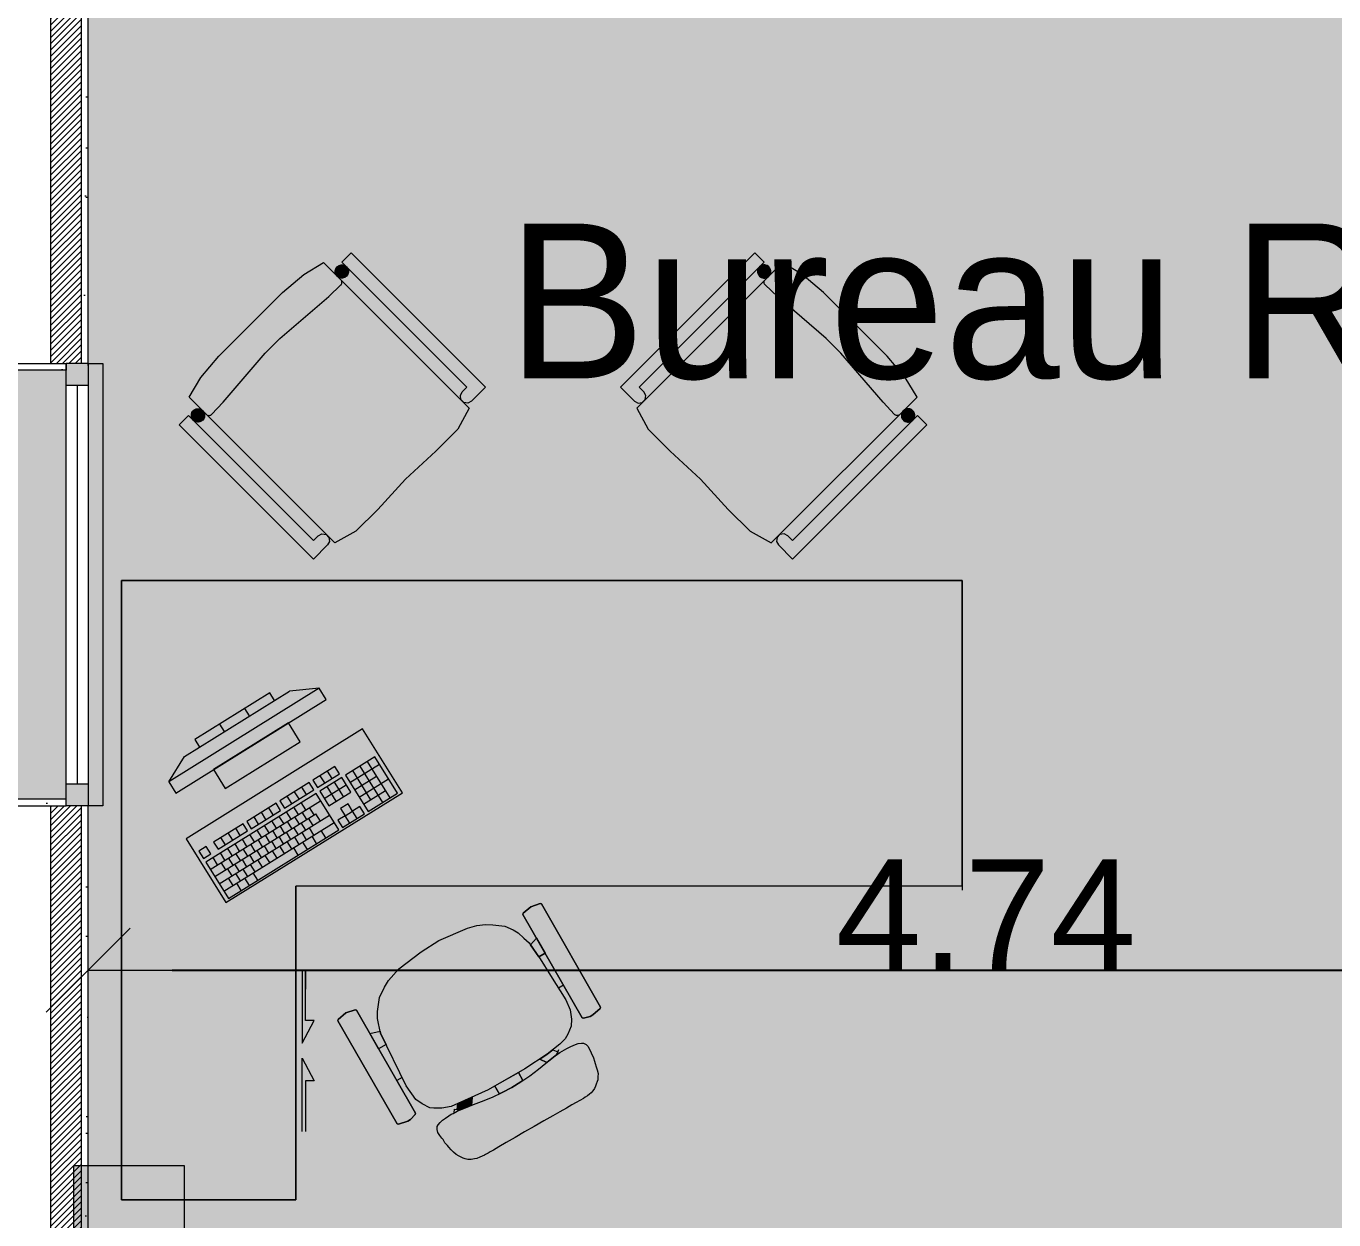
# Model space of a CAD drawing. Header units: millimetres. Extents: x -284281 to 1648660, y -821378 to -151356.
# Drawn here: x -206764 to -203807, y -260774 to -258075 of the extents above; entities that cross this region are included whole.
import ezdxf

# ---------------------------------------------------------------- set-up
doc = ezdxf.new("R2010")
doc.units = ezdxf.units.MM
doc.header["$MEASUREMENT"] = 0
doc.set_wipeout_variables(frame=1)
for name, pattern in [('Tirets', [229.305464, 141.111124, -88.19434]), ('Traits', [282.222223, 141.111112, -141.111112]), ('Wipeout_Contour', [1000, 0, -1000])]:
    doc.linetypes.add(name, pattern=pattern)
doc.layers.get('Defpoints').update_dxf_attribs({"color": 250})
for name, color, linetype in [('Cotations - 1_100', 7, 'Continuous'), ('Fenêtres ARCHICAD', 7, 'Continuous'), ('Hachure', 7, 'Continuous'), ('Intérieur - Mobilier', 7, 'Continuous'), ('Nouveau_Co-Structure', 7, 'Continuous'), ('Sols_ Dalles', 7, 'Continuous')]:
    doc.layers.add(name, color=color, linetype=linetype)
doc.styles.add('STYLE_GENERE_1', font='AGENCYR.TTF')
doc.styles.add('STYLE_GENERE_2', font='arial.ttf')
doc.dimstyles.new('STYLE_GENERE__1', dxfattribs={"dimtxt": 250, "dimasz": 190, "dimexe": 0.18, "dimexo": 0.0625, "dimgap": 0, "dimtad": 1, "dimtih": 1, "dimtoh": 1, "dimlfac": 0.001, "dimzin": 0, "dimdsep": 46, "dimtxsty": 'STYLE_GENERE_2', "dimblk": 'ARROWHEAD_6', "dimblk1": 'ARROWHEAD_6', "dimblk2": 'ARROWHEAD_6', "dimcen": 0.09, "dimse1": 1, "dimse2": 1, "dimclrd": 7, "dimclre": 7, "dimclrt": 7, "dimazin": 0, "dimtfac": 1, "dimtdec": 4, "dimtmove": 0, "dimatfit": 3, "dimfxl": 1, "dimtolj": 1, "dimtzin": 0, "dimarcsym": 0})
pattern_1 = [(45, (0, 175), (-55.684659, 55.684659), [0, -52.5, 0, -78.75]), (110, (175, 175), (74.000794, 26.934086), [0, -38.5, 0, -66.5])]
pattern_2 = [(45, (0, 0), (-7.0710678, 7.0710678), [])]

# ---------------------------------------------------------------- blocks, each defined once
blk = doc.blocks.new('Dalle_17_1', base_point=(219225.5, -253415.6))
at = {"layer": 'Sols_ Dalles', "linetype": 'Continuous', "lineweight": 0, "true_color": 0x393736}
blk.add_hatch(color=250, dxfattribs=at).paths.add_polyline_path([(219225.5, -253415.6), (219225.5, -256655.6), (221305.5, -256655.6), (221305.5, -257683.7), (219225.5, -257683.7), (219225.5, -261165.6), (230511, -261165.6), (230511, -259085.6), (232166, -259085.6), (232166, -261165.6), (244226, -261165.6), (244226, -253415.6)])
blk = doc.blocks.new('Fenêtre 25_5')
at = {"layer": 'Fenêtres ARCHICAD', "color": 7, "linetype": 'Continuous', "lineweight": 5}
for p, q in [((-500, 0), (-500, 33.3)), ((-500, 33.3), (500, 33.3)), ((500, 33.3), (500, 0)), ((-500, 0), (-500, -15)), ((-500, 0), (-500, -15)), ((500, 0), (500, -15)), ((500, 0), (500, -15)), ((-500, -15), (-500, -50)), ((-500, -15), (-500, -50)), ((500, -15), (500, -50)), ((500, -15), (500, -50)), ((-485, -50), (-485, -280)), ((485, -50), (485, -280)), ((-500, -280), (-485, -280)), ((-485, -280), (485, -280)), ((500, -280), (485, -280))]:
    blk.add_line(p, q, dxfattribs=at)
at = {"layer": 'Fenêtres ARCHICAD', "color": 7, "linetype": 'Traits', "lineweight": 5}
blk.add_line((-500, 0), (500, 0), dxfattribs=at)
at = {"color": 254, "linetype": 'Wipeout_Contour', "lineweight": 0, "ltscale": 1805.5395}
blk.add_wipeout([(-450, 0), (-450, -50), (450, -50), (450, 0)], dxfattribs=at).dxf.layer = 'Fenêtres ARCHICAD'
at = {"layer": 'Fenêtres ARCHICAD', "color": 7, "linetype": 'Continuous', "lineweight": 5}
for p, q in [((-500, 0), (-450, 0)), ((-450, 0), (-450, -50)), ((-450, 0), (450, 0)), ((450, -50), (450, 0)), ((450, 0), (500, 0)), ((-450, -25), (450, -25)), ((-450, -50), (-500, -50)), ((450, -50), (-450, -50)), ((500, -50), (450, -50))]:
    blk.add_line(p, q, dxfattribs=at)
blk = doc.blocks.new('Mur_89_1', base_point=(219225.5, -261165.6))
at = {"color": 254, "linetype": 'Wipeout_Contour', "lineweight": 0, "ltscale": 1355700.951878183}
blk.add_wipeout([(219310.5, -257878.7), (219310.5, -258837.8), (219420.5, -258837.8), (219420.5, -257878.7)], dxfattribs=at)
at = {"color": 254, "linetype": 'Wipeout_Contour', "lineweight": 0, "ltscale": 1356173.502563564}
blk.add_wipeout([(219490.5, -257963.7), (219490.5, -258837.8), (219505.5, -258837.8), (219505.5, -257963.7)], dxfattribs=at)
at = {"color": 254, "linetype": 'Wipeout_Contour', "lineweight": 0, "ltscale": 1361949.88903399}
blk.add_wipeout([(219310.5, -260970.6), (219420.5, -260970.6), (219420.5, -259837.8), (219310.5, -259837.8)], dxfattribs=at)
at = {"color": 254, "linetype": 'Wipeout_Contour', "lineweight": 0, "ltscale": 1362161.310483639}
blk.add_wipeout([(219490.5, -259837.8), (219490.5, -260885.6), (219505.5, -260885.6), (219505.5, -259837.8)], dxfattribs=at)
at = {"linetype": 'Continuous', "lineweight": 5, "true_color": 0x5f5f5f}
h = blk.add_hatch(dxfattribs=at)
h.set_pattern_fill('ENDUIT_0001', color=251, style=0, pattern_type=2)
h.set_pattern_definition(pattern_1)
h.paths.add_polyline_path([(219490.5, -257963.7), (219490.5, -258837.8), (219505.5, -258837.8), (219505.5, -257963.7)])
h = blk.add_hatch(dxfattribs=at)
h.set_pattern_fill('ENDUIT_0001', color=251, style=0, pattern_type=2)
h.set_pattern_definition(pattern_1)
h.paths.add_polyline_path([(219490.5, -259837.8), (219490.5, -260885.6), (219505.5, -260885.6), (219505.5, -259837.8)])
at = {"color": 7, "linetype": 'Continuous', "lineweight": 5, "flags": 128}
for points in [[(219505.5, -258837.8), (219505.5, -257963.7)], [(219505.5, -260885.6), (219505.5, -259837.8)]]:
    blk.add_lwpolyline(points, dxfattribs=at)
at = {"color": 254, "linetype": 'Wipeout_Contour', "lineweight": 0, "ltscale": 1695389.990149838}
blk.add_wipeout([(219420.5, -257948.7), (219420.5, -258837.8), (219455.5, -258837.8), (219490.5, -258837.8), (219490.5, -257948.7)], dxfattribs=at)
at = {"color": 254, "linetype": 'Wipeout_Contour', "lineweight": 0, "ltscale": 1702186.689001393}
blk.add_wipeout([(219420.5, -260900.6), (219490.5, -260900.6), (219490.5, -259837.8), (219455.5, -259837.8), (219420.5, -259837.8)], dxfattribs=at)
at = {"linetype": 'Continuous', "lineweight": 5, "true_color": 0x5f5f5f}
h = blk.add_hatch(dxfattribs=at)
h.set_pattern_fill('BRIQUES_TERRE_CUITE__INT_97', color=251, style=0, pattern_type=2)
h.set_pattern_definition(pattern_2)
h.paths.add_polyline_path([(219420.5, -257948.7), (219420.5, -258837.8), (219455.5, -258837.8), (219490.5, -258837.8), (219490.5, -257948.7)])
h = blk.add_hatch(dxfattribs=at)
h.set_pattern_fill('BRIQUES_TERRE_CUITE__INT_97', color=251, style=0, pattern_type=2)
h.set_pattern_definition(pattern_2)
h.paths.add_polyline_path([(219420.5, -260900.6), (219490.5, -260900.6), (219490.5, -259837.8), (219455.5, -259837.8), (219420.5, -259837.8)])
at = {"color": 7, "linetype": 'Continuous', "lineweight": 5}
for p, q in [((219490.5, -258837.8), (219490.5, -257963.7)), ((219505.5, -258837.8), (219490.5, -258837.8)), ((219490.5, -260885.6), (219490.5, -259837.8)), ((219505.5, -259837.8), (219490.5, -259837.8))]:
    blk.add_line(p, q, dxfattribs=at)
at = {"color": 254, "linetype": 'Wipeout_Contour', "lineweight": 0, "ltscale": 1696331.420691693}
blk.add_wipeout([(219225.5, -258837.8), (219225.5, -258852.8), (219455.5, -258852.8), (219455.5, -258837.8), (219240.5, -258837.8)], dxfattribs=at)
at = {"color": 254, "linetype": 'Wipeout_Contour', "lineweight": 0, "ltscale": 1700104.166475109}
blk.add_wipeout([(219225.5, -259822.8), (219225.5, -259837.8), (219240.5, -259837.8), (219455.5, -259837.8), (219455.5, -259822.8)], dxfattribs=at)
at = {"linetype": 'Continuous', "lineweight": 5, "true_color": 0x5f5f5f}
h = blk.add_hatch(dxfattribs=at)
h.set_pattern_fill('ENDUIT_0001', color=251, style=0, pattern_type=2)
h.set_pattern_definition(pattern_1)
h.paths.add_polyline_path([(219225.5, -258837.8), (219225.5, -258852.8), (219455.5, -258852.8), (219455.5, -258837.8), (219240.5, -258837.8)])
h = blk.add_hatch(dxfattribs=at)
h.set_pattern_fill('ENDUIT_0001', color=251, style=0, pattern_type=2)
h.set_pattern_definition(pattern_1)
h.paths.add_polyline_path([(219225.5, -259822.8), (219225.5, -259837.8), (219240.5, -259837.8), (219455.5, -259837.8), (219455.5, -259822.8)])
at = {"color": 7, "linetype": 'Continuous', "lineweight": 5}
for p, q in [((219420.5, -257948.7), (219420.5, -258837.8)), ((219240.5, -258837.8), (219455.5, -258837.8)), ((219455.5, -258837.8), (219455.5, -258852.8)), ((219490.5, -258837.8), (219455.5, -258837.8)), ((219455.5, -258852.8), (219225.5, -258852.8)), ((219455.5, -259822.8), (219225.5, -259822.8)), ((219240.5, -259837.8), (219455.5, -259837.8)), ((219420.5, -259837.8), (219420.5, -260900.6)), ((219455.5, -259837.8), (219455.5, -259822.8)), ((219490.5, -259837.8), (219455.5, -259837.8))]:
    blk.add_line(p, q, dxfattribs=at)
at = {"layer": 'Fenêtres ARCHICAD', "color": 7, "linetype": 'Continuous', "lineweight": 5, "zscale": 1000, "rotation": 269.999999999998}
blk.add_blockref('Fenêtre 25_5', (219505.5, -259337.8), dxfattribs=at)
blk = doc.blocks.new('Chaise 4 25')
at = {"linetype": 'Continuous', "lineweight": 0, "true_color": 0xffffff}
for points in [[(60, 16.5), (111.9, 1.2), (182, 0.9), (275, 5.1), (368, 0.9), (438.1, 1.2), (490, 16.5), (490, 482.3), (439.7, 494.9), (377, 500), (275, 500), (173, 500), (110.3, 494.9), (60, 482.3)], [(0, 24.4), (45, 24.4), (53.8, 26.8), (59.3, 34.3), (59.3, 43.5), (53.8, 51), (45, 53.9), (30, 53.9), (30, 453.7), (0, 453.7)], [(45, 453.7), (42.4, 453.5), (39.9, 452.8), (37.5, 451.7), (35.4, 450.2), (33.5, 448.4), (32, 446.2), (30.9, 443.9), (30.2, 441.3), (30, 438.7), (30.2, 436.1), (30.9, 433.6), (32, 431.2), (33.5, 429.1), (35.4, 427.2), (37.5, 425.7), (39.9, 424.6), (42.4, 424), (45, 423.7), (47.6, 424), (50.1, 424.6), (52.5, 425.7), (54.6, 427.2), (56.5, 429.1), (58, 431.2), (59.1, 433.6), (59.8, 436.1), (60, 438.7), (59.8, 441.3), (59.1, 443.9), (58, 446.2), (56.5, 448.4), (54.6, 450.2), (52.5, 451.7), (50.1, 452.8), (47.6, 453.5)], [(505, 453.7), (502.4, 453.5), (499.9, 452.8), (497.5, 451.7), (495.4, 450.2), (493.5, 448.4), (492, 446.2), (490.9, 443.9), (490.2, 441.3), (490, 438.7), (490.2, 436.1), (490.9, 433.6), (492, 431.2), (493.5, 429.1), (495.4, 427.2), (497.5, 425.7), (499.9, 424.6), (502.4, 424), (505, 423.7), (507.6, 424), (510.1, 424.6), (512.5, 425.7), (514.6, 427.2), (516.5, 429.1), (518, 431.2), (519.1, 433.6), (519.8, 436.1), (520, 438.7), (519.8, 441.3), (519.1, 443.9), (518, 446.2), (516.5, 448.4), (514.6, 450.2), (512.5, 451.7), (510.1, 452.8), (507.6, 453.5)], [(520, 53.9), (505, 53.9), (496.2, 51), (490.7, 43.5), (490.7, 34.3), (496.2, 26.8), (505, 24.4), (550, 24.4), (550, 453.7), (520, 453.7)]]:
    blk.add_hatch(color=7, dxfattribs=at).paths.add_polyline_path(points)
at = {"color": 253, "linetype": 'Continuous', "lineweight": 5, "true_color": 0x9f9f9f}
for p, q in [((110.3, 494.9), (60, 482.3)), ((60, 482.3), (60, 16.5)), ((173, 500), (110.3, 494.9)), ((275, 500), (173, 500)), ((377, 500), (275, 500)), ((439.7, 494.9), (377, 500)), ((490, 482.3), (439.7, 494.9)), ((490, 16.5), (490, 482.3)), ((30, 453.7), (0, 453.7)), ((0, 453.7), (0, 24.4)), ((30, 53.9), (30, 453.7)), ((550, 453.7), (520, 453.7)), ((520, 453.7), (520, 53.9)), ((550, 24.4), (550, 453.7)), ((60.2, 424.7), (60, 426)), ((60.7, 423.3), (60.2, 424.7)), ((61.4, 422.1), (60.7, 423.3)), ((62.3, 421.1), (61.4, 422.1)), ((63.4, 420.2), (62.3, 421.1)), ((64.6, 419.5), (63.4, 420.2)), ((65.9, 419), (64.6, 419.5)), ((67.3, 418.7), (65.9, 419)), ((68, 418.7), (67.3, 418.7)), ((106, 419.7), (68, 418.7)), ((251.5, 430.7), (106, 419.7)), ((298.5, 430.7), (251.5, 430.7)), ((444, 419.7), (298.5, 430.7)), ((482, 418.7), (444, 419.7)), ((482.7, 418.7), (482, 418.7)), ((484.1, 419), (482.7, 418.7)), ((485.4, 419.5), (484.1, 419)), ((486.6, 420.2), (485.4, 419.5)), ((487.7, 421.1), (486.6, 420.2)), ((488.6, 422.1), (487.7, 421.1)), ((489.3, 423.3), (488.6, 422.1)), ((45, 53.9), (30, 53.9)), ((53.8, 51), (45, 53.9)), ((59.3, 43.5), (53.8, 51)), ((53.8, 26.8), (59.3, 34.3)), ((59.3, 34.3), (59.3, 43.5)), ((496.2, 51), (490.7, 43.5)), ((490.7, 43.5), (490.7, 34.3)), ((490.7, 34.3), (496.2, 26.8)), ((505, 53.9), (496.2, 51)), ((520, 53.9), (505, 53.9)), ((0, 24.4), (45, 24.4)), ((45, 24.4), (53.8, 26.8)), ((60, 16.5), (111.9, 1.2)), ((111.9, 1.2), (182, 0.9)), ((182, 0.9), (275, 5.1)), ((275, 5.1), (368, 0.9)), ((368, 0.9), (438.1, 1.2)), ((438.1, 1.2), (490, 16.5)), ((496.2, 26.8), (505, 24.4)), ((505, 24.4), (550, 24.4))]:
    blk.add_line(p, q, dxfattribs=at)
at = {"color": 253, "linetype": 'Continuous', "lineweight": 5, "true_color": 0x9f9f9f, "flags": 128}
for points in [[(60, 16.5), (111.9, 1.2), (182, 0.9), (275, 5.1), (368, 0.9), (438.1, 1.2), (490, 16.5), (490, 482.3), (439.7, 494.9), (377, 500), (275, 500), (173, 500), (110.3, 494.9), (60, 482.3)], [(0, 24.4), (45, 24.4), (53.8, 26.8), (59.3, 34.3), (59.3, 43.5), (53.8, 51), (45, 53.9), (30, 53.9), (30, 453.7), (0, 453.7)], [(45, 453.7), (42.4, 453.5), (39.9, 452.8), (37.5, 451.7), (35.4, 450.2), (33.5, 448.4), (32, 446.2), (30.9, 443.9), (30.2, 441.3), (30, 438.7), (30.2, 436.1), (30.9, 433.6), (32, 431.2), (33.5, 429.1), (35.4, 427.2), (37.5, 425.7), (39.9, 424.6), (42.4, 424), (45, 423.7), (47.6, 424), (50.1, 424.6), (52.5, 425.7), (54.6, 427.2), (56.5, 429.1), (58, 431.2), (59.1, 433.6), (59.8, 436.1), (60, 438.7), (59.8, 441.3), (59.1, 443.9), (58, 446.2), (56.5, 448.4), (54.6, 450.2), (52.5, 451.7), (50.1, 452.8), (47.6, 453.5)], [(505, 453.7), (502.4, 453.5), (499.9, 452.8), (497.5, 451.7), (495.4, 450.2), (493.5, 448.4), (492, 446.2), (490.9, 443.9), (490.2, 441.3), (490, 438.7), (490.2, 436.1), (490.9, 433.6), (492, 431.2), (493.5, 429.1), (495.4, 427.2), (497.5, 425.7), (499.9, 424.6), (502.4, 424), (505, 423.7), (507.6, 424), (510.1, 424.6), (512.5, 425.7), (514.6, 427.2), (516.5, 429.1), (518, 431.2), (519.1, 433.6), (519.8, 436.1), (520, 438.7), (519.8, 441.3), (519.1, 443.9), (518, 446.2), (516.5, 448.4), (514.6, 450.2), (512.5, 451.7), (510.1, 452.8), (507.6, 453.5)], [(520, 53.9), (505, 53.9), (496.2, 51), (490.7, 43.5), (490.7, 34.3), (496.2, 26.8), (505, 24.4), (550, 24.4), (550, 453.7), (520, 453.7)]]:
    blk.add_lwpolyline(points, close=True, dxfattribs=at)
at = {"color": 253, "linetype": 'Continuous', "lineweight": 5, "true_color": 0x9f9f9f}
for centre, start_param, end_param in [((45, 438.7), 4.712389, 7.853982), ((45, 438.7), 1.570796, 4.712389), ((505, 438.7), 4.712389, 7.853982), ((505, 438.7), 1.570796, 4.712389)]:
    blk.add_ellipse(centre, major_axis=(-15, 0), ratio=0.9996, start_param=start_param, end_param=end_param, dxfattribs=at)
blk = doc.blocks.new('ARROWHEAD_6')
at = {"color": 0, "linetype": 'Continuous', "lineweight": 0}
for p, q in [((-0.5, -0.5), (0.5, 0.5)), ((0, 0), (-1, 0))]:
    blk.add_line(p, q, dxfattribs=at)
blk = doc.blocks.new('*D1187')
at = {"layer": 'Cotations - 1_100', "color": 7, "linetype": 'Continuous', "lineweight": -2, "transparency": 16777216}
blk.add_line((-206433.8, -260209), (-202073.3, -260209), dxfattribs=at)
at = {"layer": 'Defpoints', "color": 0, "linetype": 'Continuous', "transparency": 16777216}
for p in [(-201883.3, -259424.6), (-201883.3, -260209), (-206623.8, -260885.6)]:
    blk.add_point(p, dxfattribs=at)
at = {"layer": 'Cotations - 1_100', "color": 7, "linetype": 'Continuous', "lineweight": -2, "transparency": 16777216, "xscale": 190, "yscale": 190, "zscale": 190, "rotation": 180}
blk.add_blockref('ARROWHEAD_6', (-206623.8, -260209), dxfattribs=at)
at = {"layer": 'Cotations - 1_100', "color": 7, "linetype": 'Continuous', "lineweight": -2, "transparency": 16777216, "xscale": 190, "yscale": 190, "zscale": 190}
blk.add_blockref('ARROWHEAD_6', (-201883.3, -260209), dxfattribs=at)
at = {"layer": 'Cotations - 1_100', "color": 7, "linetype": 'Continuous', "lineweight": 5, "transparency": 16777216, "insert": (-204594, -260084), "char_height": 250, "attachment_point": 5, "style": 'STYLE_GENERE_2'}
blk.add_mtext('\\A1;4.74', dxfattribs=at)

msp = doc.modelspace()

# ---------------------------------------------------------------- hatches: boundary and pattern name
at = {"linetype": 'Continuous', "lineweight": 0, "true_color": 0xfaf9f8}
msp.add_hatch(color=7, dxfattribs=at).paths.add_polyline_path([(-206623.78973, -257963.65976), (-201883.29814, -257963.65976), (-201883.29814, -260885.57129), (-206623.78973, -260885.57129)])
at = {"linetype": 'Continuous', "lineweight": 5}
for points in [[(-204647.86204, -260019.50881), (-206154.57754, -260019.50882), (-206154.57755, -260728.65682), (-206548.5097, -260728.65682), (-206548.5097, -260203.41399), (-206548.5097, -259328.00919), (-204647.86204, -259328.00919), (-204647.86204, -259494.26596)], [(-205599.02139, -260059.42024), (-205465.1722, -260292.71737), (-205465.98138, -260295.70475), (-205482.78596, -260310.39225), (-205488.48079, -260313.65954), (-205503.94692, -260317.48666), (-205506.93429, -260316.67747), (-205640.78349, -260083.38034), (-205639.97385, -260080.39377), (-205623.16835, -260065.70786), (-205602.00831, -260058.61186)], [(-205969.64431, -260318.15635), (-205969.85897, -260302.41172), (-205965.02386, -260271.32657), (-205953.7573, -260247.45107), (-205945.03222, -260232.2443), (-205921.52471, -260206.01708), (-205870.55025, -260167.5139), (-205830.73664, -260142.3044), (-205766.08003, -260113.94875), (-205744.67534, -260108.48396), (-205725.63596, -260105.7119), (-205708.51036, -260106.34573), (-205681.64639, -260109.64409), (-205663.19908, -260118.16274), (-205651.58143, -260125.0415), (-205638.51243, -260136.62802), (-205627.03453, -260147.58702), (-205601.67756, -260183.4767), (-205578.11299, -260221.23465), (-205543.86008, -260276.02559), (-205534.10858, -260299.0925), (-205531.27767, -260320.08434), (-205531.50052, -260335.82787), (-205539.00776, -260353.52338), (-205545.12501, -260364.66968), (-205557.38704, -260376.47755), (-205585.77123, -260399.1263), (-205636.87432, -260432.25153), (-205719.4585, -260479.63233), (-205802.94048, -260517.61411), (-205824.38391, -260520.87099), (-205842.10834, -260521.39113), (-205851.43126, -260520.10638), (-205868.463, -260511.685), (-205882.73809, -260501.58196), (-205904.68401, -260470.41787), (-205962.4682, -260351.36097)], [(-205604.8932, -260178.92536), (-205624.05356, -260151.80621), (-205610.28306, -260136.54213), (-205590.65372, -260170.75577)], [(-205925.2181, -260556.65877), (-206059.0673, -260323.36164), (-206058.25765, -260320.37507), (-206041.45215, -260305.68916), (-206020.29211, -260298.59316), (-206017.17976, -260299.62018), (-205883.45601, -260532.69867), (-205884.26519, -260535.68605), (-205895.37494, -260547.10627), (-205901.06977, -260550.37356), (-205922.23073, -260557.46796)], [(-205967.17543, -260386.77697), (-205986.90792, -260352.38354), (-205963.3254, -260347.39462), (-205962.4682, -260351.36097), (-205950.04828, -260376.95063)], [(-205687.5846, -260485.71021), (-205666.12476, -260474.15461), (-205645.3112, -260461.47231), (-205625.16443, -260447.67555), (-205605.9616, -260433.02719), (-205589.2264, -260419.6794), (-205575.83939, -260408.76131), (-205568.24961, -260402.70869), (-205562.7551, -260398.83669), (-205557.28668, -260395.44666), (-205551.81827, -260392.05663), (-205541.75315, -260386.15231), (-205534.05711, -260382.23144), (-205525.63326, -260378.55144), (-205516.28035, -260374.93359), (-205508.35091, -260374.03079), (-205504.20811, -260374.42702), (-205498.19377, -260377.16608), (-205493.14742, -260381.64085), (-205486.67505, -260396.24005), (-205481.34239, -260407.45938), (-205478.89068, -260415.1331), (-205477.34327, -260420.32814), (-205475.04919, -260427.66955), (-205473.12777, -260434.34048), (-205470.96623, -260443.11757), (-205471.27755, -260449.94539), (-205471.53338, -260457.11078), (-205472.81275, -260460.55686), (-205475.06682, -260466.50239), (-205476.47749, -260471.2686), (-205479.16245, -260476.79688), (-205482.41531, -260481.84796), (-205486.57766, -260486.13493), (-205490.48334, -260489.8061), (-205494.67541, -260492.90835), (-205500.01091, -260496.48382), (-205504.11931, -260498.92236), (-205512.22043, -260503.87867), (-205520.08413, -260508.37179), (-205529.88489, -260513.89219), (-205542.58787, -260520.98929), (-205557.32226, -260529.22628), (-205573.04325, -260538.12447), (-205593.79823, -260550.01889), (-205615.37941, -260562.40062), (-205636.96058, -260574.78237), (-205658.41284, -260587.11444), (-205678.39561, -260598.7719), (-205695.08649, -260608.57862), (-205707.42718, -260615.82913), (-205714.65195, -260620.03975), (-205719.73806, -260622.94477), (-205725.60549, -260626.03645), (-205728.07377, -260627.48016), (-205732.66554, -260629.77812), (-205738.29945, -260632.18361), (-205745.20005, -260634.55547), (-205750.5781, -260635.78052), (-205758.09756, -260636.90151), (-205765.49437, -260636.82421), (-205771.39591, -260635.57482), (-205775.71735, -260634.04135), (-205782.31986, -260631.29744), (-205785.16084, -260629.88359), (-205791.62664, -260626.19773), (-205798.03837, -260620.39167), (-205802.80377, -260615.33671), (-205808.26897, -260609.59831), (-205811.68356, -260605.58675), (-205817.05031, -260599.56055), (-205821.50481, -260592.11764), (-205824.15729, -260589.17558), (-205828.48536, -260582.95417), (-205833.56437, -260576.03789), (-205834.91558, -260569.41264), (-205834.34975, -260562.51982), (-205832.66044, -260558.76119), (-205827.98474, -260553.38226), (-205822.49301, -260548.42433), (-205815.75355, -260544.07654), (-205807.97382, -260538.08414), (-205802.78247, -260534.77813), (-205798.87165, -260532.92609), (-205789.46783, -260528.1495), (-205776.69719, -260522.66477), (-205767.23037, -260518.79773), (-205752.38735, -260512.86491), (-205734.27289, -260506.2832), (-205709.86496, -260496.2038)], [(-205714.65195, -260620.03975), (-205719.73806, -260622.94477), (-205725.60549, -260626.03645), (-205728.07377, -260627.48016), (-205732.66554, -260629.77812), (-205738.29945, -260632.18361), (-205745.20005, -260634.55547), (-205750.5781, -260635.78052), (-205758.09756, -260636.90151), (-205765.49437, -260636.82421), (-205771.39591, -260635.57482), (-205775.71735, -260634.04135), (-205782.31986, -260631.29744), (-205785.16084, -260629.88359), (-205791.62664, -260626.19773), (-205798.03837, -260620.39167), (-205802.80377, -260615.33671), (-205808.26897, -260609.59831), (-205811.68356, -260605.58675), (-205817.05031, -260599.56055), (-205821.50481, -260592.11764), (-205824.15729, -260589.17558), (-205828.48536, -260582.95417), (-205833.56437, -260576.03789), (-205834.91558, -260569.41264), (-205834.34975, -260562.51982), (-205832.66044, -260558.76119), (-205827.98474, -260553.38226), (-205822.49301, -260548.42433), (-205815.75355, -260544.07654), (-205807.97382, -260538.08414), (-205802.78247, -260534.77813), (-205798.87165, -260532.92609), (-205789.46783, -260528.1495), (-205776.69719, -260522.66477), (-205767.23037, -260518.79773), (-205752.38735, -260512.86491), (-205734.27289, -260506.2832), (-205709.86496, -260496.2038), (-205687.5846, -260485.71021), (-205666.12476, -260474.15461), (-205645.3112, -260461.47231), (-205625.16443, -260447.67555), (-205605.9616, -260433.02719), (-205589.2264, -260419.6794), (-205575.83939, -260408.76131), (-205568.24961, -260402.70869), (-205562.7551, -260398.83669), (-205557.28668, -260395.44666), (-205551.81827, -260392.05663), (-205541.75315, -260386.15231), (-205534.05711, -260382.23144), (-205525.63326, -260378.55144), (-205516.28035, -260374.93359), (-205508.35091, -260374.03079), (-205504.20811, -260374.42702), (-205498.19377, -260377.16608), (-205493.14742, -260381.64085), (-205486.67505, -260396.24005), (-205481.34239, -260407.45938), (-205478.89068, -260415.1331), (-205477.34327, -260420.32814), (-205475.04919, -260427.66955), (-205473.12777, -260434.34048), (-205470.96623, -260443.11757), (-205471.27755, -260449.94539), (-205471.53338, -260457.11078), (-205472.81275, -260460.55686), (-205475.06682, -260466.50239), (-205476.47749, -260471.2686), (-205479.16245, -260476.79688), (-205482.41531, -260481.84796), (-205486.57766, -260486.13493), (-205490.48334, -260489.8061), (-205494.67541, -260492.90835), (-205500.01091, -260496.48382), (-205504.11931, -260498.92236), (-205512.22043, -260503.87867), (-205520.08413, -260508.37179), (-205529.88489, -260513.89219), (-205542.58787, -260520.98929), (-205557.32226, -260529.22628), (-205573.04325, -260538.12447), (-205593.79823, -260550.01889), (-205615.37941, -260562.40062), (-205636.96058, -260574.78237), (-205658.41284, -260587.11444), (-205678.39561, -260598.7719), (-205695.08649, -260608.57862), (-205707.42718, -260615.82913)], [(-205568.24961, -260402.70869), (-205575.83939, -260408.76131), (-205586.60083, -260417.53806), (-205602.72459, -260410.11554), (-205585.77123, -260399.1263), (-205573.14498, -260389.05137), (-205561.91151, -260393.96754), (-205564.69518, -260400.20387)], [(-205645.3112, -260461.47231), (-205666.12476, -260474.15461), (-205687.5846, -260485.71021), (-205693.82302, -260488.64838), (-205704.06332, -260470.79969), (-205651.04667, -260440.38259), (-205640.77466, -260458.36563)], [(-205789.18219, -260524.21177), (-205787.71003, -260510.68472), (-205755.30499, -260495.9414), (-205757.23689, -260514.80329), (-205767.23037, -260518.79773), (-205776.69719, -260522.66477), (-205781.86404, -260524.88383), (-205782.77318, -260524.82315)]]:
    msp.add_hatch(color=255, dxfattribs=at).paths.add_polyline_path(points)
at = {"layer": 'Intérieur - Mobilier', "linetype": 'Continuous', "lineweight": 0, "true_color": 0x4f4f4f}
for points in [[(-206139.76435, -260208.11953), (-206132.4584, -260323.24919), (-206112.84243, -260323.24919), (-206139.76435, -260373.9126)], [(-206139.76435, -260408.33087), (-206112.84243, -260458.99429), (-206132.4584, -260458.99429), (-206132.4584, -260574.12394)]]:
    msp.add_hatch(color=251, dxfattribs=at).paths.add_polyline_path(points)

# ---------------------------------------------------------------- linework, layer by layer
at = {"color": 8, "linetype": 'Continuous', "lineweight": 5}
for p, q in [((-206101.59774, -259572.0244), (-206441.28841, -259783.23579)), ((-206406.17566, -259726.07728), (-206168.39219, -259578.22931)), ((-206101.59774, -259572.0244), (-206168.39219, -259578.22931)), ((-206085.75688, -259597.5012), (-206101.59774, -259572.0244)), ((-206425.44755, -259808.71259), (-206085.75688, -259597.5012)), ((-206212.92183, -259582.36591), (-206382.76716, -259687.97161)), ((-206372.20659, -259704.95614), (-206202.36126, -259599.35045)), ((-206202.36126, -259599.35045), (-206212.92183, -259582.36591)), ((-206258.97637, -259634.55235), (-206269.53694, -259617.56781)), ((-206170.67955, -259650.30405), (-206340.52488, -259755.90974)), ((-206315.59148, -259669.75424), (-206326.15205, -259652.76971)), ((-206144.27813, -259692.76538), (-206170.67955, -259650.30405)), ((-206382.76716, -259687.97161), (-206372.20659, -259704.95614)), ((-206314.12346, -259798.37107), (-206144.27813, -259692.76538)), ((-206441.28841, -259783.23579), (-206406.17566, -259726.07728)), ((-205975.54451, -259727.01497), (-206042.06726, -259768.3772)), ((-205924.34175, -259809.36422), (-205975.54451, -259727.01497)), ((-206340.52488, -259755.90974), (-206314.12346, -259798.37107)), ((-206065.74344, -259748.8427), (-206115.6355, -259779.86437)), ((-206055.50288, -259765.31255), (-206065.74344, -259748.8427)), ((-206031.82671, -259784.84705), (-205965.30395, -259743.48482)), ((-205957.60312, -259830.04534), (-206008.80588, -259747.69608)), ((-205940.97243, -259819.70478), (-205992.1752, -259737.35552)), ((-206441.28841, -259783.23579), (-206425.44755, -259808.71259)), ((-206123.95085, -259785.03465), (-206190.4736, -259826.39688)), ((-206113.71029, -259801.5045), (-206123.95085, -259785.03465)), ((-206115.6355, -259779.86437), (-206105.39495, -259796.33422)), ((-206105.39495, -259796.33422), (-206055.50288, -259765.31255)), ((-206050.38261, -259773.54748), (-206100.27467, -259804.56915)), ((-206088.76426, -259785.99367), (-206099.00481, -259769.52382)), ((-206072.13357, -259775.65311), (-206082.37412, -259759.18326)), ((-206046.53219, -259816.82774), (-206067.0133, -259783.88803)), ((-206029.9015, -259806.48718), (-206050.38261, -259773.54748)), ((-206042.06726, -259768.3772), (-205990.8645, -259850.72645)), ((-205984.47436, -259823.91604), (-206025.43657, -259758.03664)), ((-206021.58616, -259801.3169), (-205971.69409, -259770.29523)), ((-206011.34561, -259817.78675), (-205944.82285, -259776.42452)), ((-206108.59002, -259809.73943), (-206358.05035, -259964.84779)), ((-206180.23305, -259842.86673), (-206113.71029, -259801.5045)), ((-206163.60236, -259832.52618), (-206173.84291, -259816.05632)), ((-206146.97167, -259822.18562), (-206157.21222, -259805.71577)), ((-206130.34098, -259811.84506), (-206140.58154, -259795.37521)), ((-206057.38726, -259892.08868), (-206108.59002, -259809.73943)), ((-206100.27467, -259804.56915), (-206079.79357, -259837.50885)), ((-206090.03412, -259821.039), (-206040.14205, -259790.01733)), ((-206063.16288, -259827.16829), (-206083.64398, -259794.22859)), ((-206079.79357, -259837.50885), (-206029.9015, -259806.48718)), ((-206001.10505, -259834.2566), (-205951.21299, -259803.23493)), ((-205990.8645, -259850.72645), (-205924.34175, -259809.36422)), ((-206347.8098, -259981.31764), (-206098.34947, -259826.20928)), ((-206198.78895, -259831.56716), (-206265.3117, -259872.92939)), ((-206205.17908, -259858.37757), (-206215.41964, -259841.90772)), ((-206188.54839, -259848.03701), (-206198.78895, -259831.56716)), ((-206190.4736, -259826.39688), (-206180.23305, -259842.86673)), ((-206148.24153, -259857.23095), (-206158.48208, -259840.7611)), ((-206131.61084, -259846.89039), (-206141.8514, -259830.42054)), ((-206113.05495, -259858.18997), (-206123.2955, -259841.72011)), ((-206036.29164, -259833.29759), (-206052.92233, -259843.63814)), ((-206052.92233, -259843.63814), (-206042.68178, -259860.10799)), ((-206026.05109, -259849.76744), (-206036.29164, -259833.29759)), ((-206009.4204, -259839.42688), (-206026.05109, -259849.76744)), ((-205999.17985, -259855.89673), (-206009.4204, -259839.42688)), ((-206337.56925, -259997.78749), (-206108.89727, -259855.60483)), ((-206327.3287, -260014.25734), (-206077.86836, -259859.14898)), ((-206265.3117, -259872.92939), (-206255.07115, -259889.39924)), ((-206255.07115, -259889.39924), (-206188.54839, -259848.03701)), ((-206238.44046, -259879.05868), (-206248.68101, -259862.58883)), ((-206221.80977, -259868.71813), (-206232.05032, -259852.24828)), ((-206198.1336, -259888.25262), (-206208.37415, -259871.78277)), ((-206181.50291, -259877.91207), (-206191.74346, -259861.44222)), ((-206164.87222, -259867.57151), (-206175.11277, -259851.10166)), ((-206162.94701, -259889.21164), (-206173.18757, -259872.74179)), ((-206146.31632, -259878.87108), (-206156.55688, -259862.40123)), ((-206129.68564, -259868.53052), (-206139.92619, -259852.06067)), ((-206115.28741, -259882.41523), (-206125.52796, -259865.94538)), ((-206098.65672, -259872.07468), (-206108.89727, -259855.60483)), ((-206042.68178, -259860.10799), (-206059.31246, -259870.44855)), ((-206059.31246, -259870.44855), (-206049.07191, -259886.9184)), ((-206049.07191, -259886.9184), (-205999.17985, -259855.89673)), ((-206042.68178, -259860.10799), (-206026.05109, -259849.76744)), ((-206032.44122, -259876.57784), (-206042.68178, -259860.10799)), ((-206015.81053, -259866.23729), (-206026.05109, -259849.76744)), ((-206273.62705, -259878.09967), (-206340.1498, -259919.4619)), ((-206329.90925, -259935.93175), (-206263.38649, -259894.56952)), ((-206317.08814, -260030.72719), (-206067.62781, -259875.61883)), ((-206296.64787, -259915.25064), (-206306.88842, -259898.78079)), ((-206306.84759, -260047.19704), (-206057.38726, -259892.08868)), ((-206280.01718, -259904.91008), (-206290.25774, -259888.44023)), ((-206263.38649, -259894.56952), (-206273.62705, -259878.09967)), ((-206248.02567, -259919.2743), (-206258.26622, -259902.80445)), ((-206231.39498, -259908.93374), (-206241.63553, -259892.46389)), ((-206214.76429, -259898.59318), (-206225.00484, -259882.12333)), ((-206212.83908, -259920.23331), (-206223.07963, -259903.76346)), ((-206196.20839, -259909.89275), (-206206.44894, -259893.4229)), ((-206179.5777, -259899.5522), (-206189.81825, -259883.08235)), ((-206165.17948, -259913.43691), (-206175.42003, -259896.96706)), ((-206148.54879, -259903.09635), (-206158.78934, -259886.6265)), ((-206131.9181, -259892.75579), (-206142.15865, -259876.28594)), ((-206129.99289, -259914.39592), (-206140.23344, -259897.92607)), ((-206113.3622, -259904.05536), (-206123.60276, -259887.58551)), ((-206086.49096, -259910.18466), (-206096.73151, -259893.71481)), ((-206356.78049, -259929.80246), (-206373.41118, -259940.14302)), ((-206346.53994, -259946.27231), (-206356.78049, -259929.80246)), ((-206340.1498, -259919.4619), (-206329.90925, -259935.93175)), ((-206313.27856, -259925.59119), (-206323.51911, -259909.12134)), ((-206297.91773, -259950.29597), (-206308.15828, -259933.82612)), ((-206281.28704, -259939.95541), (-206291.5276, -259923.48556)), ((-206264.65635, -259929.61485), (-206274.89691, -259913.145)), ((-206246.10046, -259940.91443), (-206256.34101, -259924.44458)), ((-206229.46977, -259930.57387), (-206239.71032, -259914.10402)), ((-206215.07155, -259944.45858), (-206225.3121, -259927.98873)), ((-206198.44086, -259934.11802), (-206208.68141, -259917.64817)), ((-206181.81017, -259923.77746), (-206192.05072, -259907.30761)), ((-206179.88496, -259945.41759), (-206190.12551, -259928.94774)), ((-206163.25427, -259935.07704), (-206173.49482, -259918.60719)), ((-206148.85605, -259948.96175), (-206159.0966, -259932.4919)), ((-206146.62358, -259924.73648), (-206156.86413, -259908.26663)), ((-206128.06769, -259936.03605), (-206138.30824, -259919.5662)), ((-206107.27932, -259923.11035), (-206117.51988, -259906.6405)), ((-206373.41118, -259940.14302), (-206363.17063, -259956.61287)), ((-206363.17063, -259956.61287), (-206346.53994, -259946.27231)), ((-206331.17911, -259970.97708), (-206341.41966, -259954.50723)), ((-206314.54842, -259960.63653), (-206324.78897, -259944.16668)), ((-206295.99253, -259971.9361), (-206306.23308, -259955.46625)), ((-206279.36184, -259961.59554), (-206289.60239, -259945.12569)), ((-206264.96361, -259975.48025), (-206275.20416, -259959.0104)), ((-206262.73115, -259951.25498), (-206272.9717, -259934.78513)), ((-206248.33292, -259965.13969), (-206258.57348, -259948.66984)), ((-206231.70223, -259954.79914), (-206241.94279, -259938.32929)), ((-206229.77703, -259976.43927), (-206240.01758, -259959.96942)), ((-206213.14634, -259966.09871), (-206223.38689, -259949.62886)), ((-206196.51565, -259955.75815), (-206206.7562, -259939.2883)), ((-206358.05035, -259964.84779), (-206306.84759, -260047.19704)), ((-206312.62321, -259982.27666), (-206322.86377, -259965.80681)), ((-206298.22499, -259996.16137), (-206308.46554, -259979.69152)), ((-206281.5943, -259985.82081), (-206291.83485, -259969.35096)), ((-206279.66909, -260007.46094), (-206289.90965, -259990.99109)), ((-206263.0384, -259997.12038), (-206273.27896, -259980.65053)), ((-206246.40772, -259986.77982), (-206256.64827, -259970.30997)), ((-206240.32484, -260005.83481), (-206250.56539, -259989.36496)), ((-206296.29978, -260017.8015), (-206306.54033, -260001.33165)), ((-206277.74389, -260029.10107), (-206287.98444, -260012.63122)), ((-206259.03436, -260017.46794), (-206269.27491, -260000.99809))]:
    msp.add_line(p, q, dxfattribs=at)
at = {"color": 7, "linetype": 'Tirets', "lineweight": 5, "flags": 128}
msp.add_lwpolyline([(-206623.78973, -257963.65976), (-201883.29814, -257963.65976), (-201883.29814, -260885.57129), (-206623.78973, -260885.57129)], close=True, dxfattribs=at)
at = {"color": 255, "linetype": 'Continuous', "lineweight": 5, "flags": 128}
for points in [[(-204647.86204, -260019.50881), (-206154.57754, -260019.50882), (-206154.57755, -260728.65682), (-206548.5097, -260728.65682), (-206548.5097, -260203.41399), (-206548.5097, -259328.00919), (-204647.86204, -259328.00919), (-204647.86204, -259494.26596)], [(-205599.02139, -260059.42024), (-205465.1722, -260292.71737), (-205465.98138, -260295.70475), (-205482.78596, -260310.39225), (-205488.48079, -260313.65954), (-205503.94692, -260317.48666), (-205506.93429, -260316.67747), (-205640.78349, -260083.38034), (-205639.97385, -260080.39377), (-205623.16835, -260065.70786), (-205602.00831, -260058.61186)], [(-205969.64431, -260318.15635), (-205969.85897, -260302.41172), (-205965.02386, -260271.32657), (-205953.7573, -260247.45107), (-205945.03222, -260232.2443), (-205921.52471, -260206.01708), (-205870.55025, -260167.5139), (-205830.73664, -260142.3044), (-205766.08003, -260113.94875), (-205744.67534, -260108.48396), (-205725.63596, -260105.7119), (-205708.51036, -260106.34573), (-205681.64639, -260109.64409), (-205663.19908, -260118.16274), (-205651.58143, -260125.0415), (-205638.51243, -260136.62802), (-205627.03453, -260147.58702), (-205601.67756, -260183.4767), (-205578.11299, -260221.23465), (-205543.86008, -260276.02559), (-205534.10858, -260299.0925), (-205531.27767, -260320.08434), (-205531.50052, -260335.82787), (-205539.00776, -260353.52338), (-205545.12501, -260364.66968), (-205557.38704, -260376.47755), (-205585.77123, -260399.1263), (-205636.87432, -260432.25153), (-205719.4585, -260479.63233), (-205802.94048, -260517.61411), (-205824.38391, -260520.87099), (-205842.10834, -260521.39113), (-205851.43126, -260520.10638), (-205868.463, -260511.685), (-205882.73809, -260501.58196), (-205904.68401, -260470.41787), (-205962.4682, -260351.36097)], [(-205604.8932, -260178.92536), (-205624.05356, -260151.80621), (-205610.28306, -260136.54213), (-205590.65372, -260170.75577)], [(-205925.2181, -260556.65877), (-206059.0673, -260323.36164), (-206058.25765, -260320.37507), (-206041.45215, -260305.68916), (-206020.29211, -260298.59316), (-206017.17976, -260299.62018), (-205883.45601, -260532.69867), (-205884.26519, -260535.68605), (-205895.37494, -260547.10627), (-205901.06977, -260550.37356), (-205922.23073, -260557.46796)], [(-205967.17543, -260386.77697), (-205986.90792, -260352.38354), (-205963.3254, -260347.39462), (-205962.4682, -260351.36097), (-205950.04828, -260376.95063)], [(-205687.5846, -260485.71021), (-205666.12476, -260474.15461), (-205645.3112, -260461.47231), (-205625.16443, -260447.67555), (-205605.9616, -260433.02719), (-205589.2264, -260419.6794), (-205575.83939, -260408.76131), (-205568.24961, -260402.70869), (-205562.7551, -260398.83669), (-205557.28668, -260395.44666), (-205551.81827, -260392.05663), (-205541.75315, -260386.15231), (-205534.05711, -260382.23144), (-205525.63326, -260378.55144), (-205516.28035, -260374.93359), (-205508.35091, -260374.03079), (-205504.20811, -260374.42702), (-205498.19377, -260377.16608), (-205493.14742, -260381.64085), (-205486.67505, -260396.24005), (-205481.34239, -260407.45938), (-205478.89068, -260415.1331), (-205477.34327, -260420.32814), (-205475.04919, -260427.66955), (-205473.12777, -260434.34048), (-205470.96623, -260443.11757), (-205471.27755, -260449.94539), (-205471.53338, -260457.11078), (-205472.81275, -260460.55686), (-205475.06682, -260466.50239), (-205476.47749, -260471.2686), (-205479.16245, -260476.79688), (-205482.41531, -260481.84796), (-205486.57766, -260486.13493), (-205490.48334, -260489.8061), (-205494.67541, -260492.90835), (-205500.01091, -260496.48382), (-205504.11931, -260498.92236), (-205512.22043, -260503.87867), (-205520.08413, -260508.37179), (-205529.88489, -260513.89219), (-205542.58787, -260520.98929), (-205557.32226, -260529.22628), (-205573.04325, -260538.12447), (-205593.79823, -260550.01889), (-205615.37941, -260562.40062), (-205636.96058, -260574.78237), (-205658.41284, -260587.11444), (-205678.39561, -260598.7719), (-205695.08649, -260608.57862), (-205707.42718, -260615.82913), (-205714.65195, -260620.03975), (-205719.73806, -260622.94477), (-205725.60549, -260626.03645), (-205728.07377, -260627.48016), (-205732.66554, -260629.77812), (-205738.29945, -260632.18361), (-205745.20005, -260634.55547), (-205750.5781, -260635.78052), (-205758.09756, -260636.90151), (-205765.49437, -260636.82421), (-205771.39591, -260635.57482), (-205775.71735, -260634.04135), (-205782.31986, -260631.29744), (-205785.16084, -260629.88359), (-205791.62664, -260626.19773), (-205798.03837, -260620.39167), (-205802.80377, -260615.33671), (-205808.26897, -260609.59831), (-205811.68356, -260605.58675), (-205817.05031, -260599.56055), (-205821.50481, -260592.11764), (-205824.15729, -260589.17558), (-205828.48536, -260582.95417), (-205833.56437, -260576.03789), (-205834.91558, -260569.41264), (-205834.34975, -260562.51982), (-205832.66044, -260558.76119), (-205827.98474, -260553.38226), (-205822.49301, -260548.42433), (-205815.75355, -260544.07654), (-205807.97382, -260538.08414), (-205802.78247, -260534.77813), (-205798.87165, -260532.92609), (-205789.46783, -260528.1495), (-205776.69719, -260522.66477), (-205767.23037, -260518.79773), (-205752.38735, -260512.86491), (-205734.27289, -260506.2832), (-205709.86496, -260496.2038)], [(-205714.65195, -260620.03975), (-205719.73806, -260622.94477), (-205725.60549, -260626.03645), (-205728.07377, -260627.48016), (-205732.66554, -260629.77812), (-205738.29945, -260632.18361), (-205745.20005, -260634.55547), (-205750.5781, -260635.78052), (-205758.09756, -260636.90151), (-205765.49437, -260636.82421), (-205771.39591, -260635.57482), (-205775.71735, -260634.04135), (-205782.31986, -260631.29744), (-205785.16084, -260629.88359), (-205791.62664, -260626.19773), (-205798.03837, -260620.39167), (-205802.80377, -260615.33671), (-205808.26897, -260609.59831), (-205811.68356, -260605.58675), (-205817.05031, -260599.56055), (-205821.50481, -260592.11764), (-205824.15729, -260589.17558), (-205828.48536, -260582.95417), (-205833.56437, -260576.03789), (-205834.91558, -260569.41264), (-205834.34975, -260562.51982), (-205832.66044, -260558.76119), (-205827.98474, -260553.38226), (-205822.49301, -260548.42433), (-205815.75355, -260544.07654), (-205807.97382, -260538.08414), (-205802.78247, -260534.77813), (-205798.87165, -260532.92609), (-205789.46783, -260528.1495), (-205776.69719, -260522.66477), (-205767.23037, -260518.79773), (-205752.38735, -260512.86491), (-205734.27289, -260506.2832), (-205709.86496, -260496.2038), (-205687.5846, -260485.71021), (-205666.12476, -260474.15461), (-205645.3112, -260461.47231), (-205625.16443, -260447.67555), (-205605.9616, -260433.02719), (-205589.2264, -260419.6794), (-205575.83939, -260408.76131), (-205568.24961, -260402.70869), (-205562.7551, -260398.83669), (-205557.28668, -260395.44666), (-205551.81827, -260392.05663), (-205541.75315, -260386.15231), (-205534.05711, -260382.23144), (-205525.63326, -260378.55144), (-205516.28035, -260374.93359), (-205508.35091, -260374.03079), (-205504.20811, -260374.42702), (-205498.19377, -260377.16608), (-205493.14742, -260381.64085), (-205486.67505, -260396.24005), (-205481.34239, -260407.45938), (-205478.89068, -260415.1331), (-205477.34327, -260420.32814), (-205475.04919, -260427.66955), (-205473.12777, -260434.34048), (-205470.96623, -260443.11757), (-205471.27755, -260449.94539), (-205471.53338, -260457.11078), (-205472.81275, -260460.55686), (-205475.06682, -260466.50239), (-205476.47749, -260471.2686), (-205479.16245, -260476.79688), (-205482.41531, -260481.84796), (-205486.57766, -260486.13493), (-205490.48334, -260489.8061), (-205494.67541, -260492.90835), (-205500.01091, -260496.48382), (-205504.11931, -260498.92236), (-205512.22043, -260503.87867), (-205520.08413, -260508.37179), (-205529.88489, -260513.89219), (-205542.58787, -260520.98929), (-205557.32226, -260529.22628), (-205573.04325, -260538.12447), (-205593.79823, -260550.01889), (-205615.37941, -260562.40062), (-205636.96058, -260574.78237), (-205658.41284, -260587.11444), (-205678.39561, -260598.7719), (-205695.08649, -260608.57862), (-205707.42718, -260615.82913)], [(-205568.24961, -260402.70869), (-205575.83939, -260408.76131), (-205586.60083, -260417.53806), (-205602.72459, -260410.11554), (-205585.77123, -260399.1263), (-205573.14498, -260389.05137), (-205561.91151, -260393.96754), (-205564.69518, -260400.20387)], [(-205645.3112, -260461.47231), (-205666.12476, -260474.15461), (-205687.5846, -260485.71021), (-205693.82302, -260488.64838), (-205704.06332, -260470.79969), (-205651.04667, -260440.38259), (-205640.77466, -260458.36563)], [(-205789.18219, -260524.21177), (-205787.71003, -260510.68472), (-205755.30499, -260495.9414), (-205757.23689, -260514.80329), (-205767.23037, -260518.79773), (-205776.69719, -260522.66477), (-205781.86404, -260524.88383), (-205782.77318, -260524.82315)]]:
    msp.add_lwpolyline(points, close=True, dxfattribs=at)
at = {"color": 8, "linetype": 'Continuous', "lineweight": 5}
msp.add_lwpolyline([(-206402.36764, -259912.11625), (-206312.6028, -260056.48479), (-205913.46626, -259808.3114), (-206003.2311, -259663.94287)], close=True, dxfattribs=at)
at = {"layer": 'Intérieur - Mobilier', "color": 253, "linetype": 'Continuous', "lineweight": 5, "true_color": 0x9f9f9f}
for p, q in [((-204647.86204, -259328.00919), (-206548.5097, -259328.0092)), ((-206548.5097, -259328.0092), (-206548.5097, -260728.65682)), ((-204647.86204, -260019.50882), (-204647.86204, -259328.0092)), ((-204647.86204, -259503.09016), (-204647.86204, -260028.33303)), ((-204647.86204, -260019.50882), (-206154.57754, -260019.50882)), ((-206154.57754, -260728.65682), (-206154.57754, -260019.50882)), ((-206139.76435, -260208.11953), (-206139.76435, -260373.9126)), ((-206132.4584, -260208.11953), (-206132.4584, -260251.88977)), ((-206132.4584, -260323.24919), (-206132.4584, -260208.11953)), ((-206139.76435, -260373.9126), (-206112.84243, -260323.24919)), ((-206112.84243, -260323.24919), (-206132.4584, -260323.24919)), ((-206139.76435, -260408.33087), (-206112.84243, -260458.99429)), ((-206139.76435, -260574.12394), (-206139.76435, -260408.33087)), ((-206132.4584, -260458.99429), (-206132.4584, -260574.12394)), ((-206112.84243, -260458.99429), (-206132.4584, -260458.99429)), ((-206548.5097, -260728.65682), (-206154.57754, -260728.65682))]:
    msp.add_line(p, q, dxfattribs=at)
at = {"layer": 'Intérieur - Mobilier', "color": 253, "linetype": 'Continuous', "lineweight": 5, "true_color": 0x9f9f9f, "flags": 128}
for points in [[(-205465.1722, -260292.71737), (-205599.02139, -260059.42024), (-205602.00831, -260058.61186), (-205623.16835, -260065.70786), (-205639.97385, -260080.39377), (-205640.78349, -260083.38034), (-205506.93429, -260316.67747), (-205503.94692, -260317.48666), (-205488.48079, -260313.65954), (-205482.78596, -260310.39225), (-205465.98138, -260295.70475)], [(-205802.94048, -260517.61411), (-205824.38391, -260520.87099), (-205842.10834, -260521.39113), (-205851.43126, -260520.10638), (-205868.463, -260511.685), (-205882.73809, -260501.58196), (-205904.68401, -260470.41787), (-205962.4682, -260351.36097), (-205969.64431, -260318.15635), (-205969.85897, -260302.41172), (-205965.02386, -260271.32657), (-205953.7573, -260247.45107), (-205945.03222, -260232.2443), (-205921.52471, -260206.01708), (-205870.55025, -260167.5139), (-205830.73664, -260142.3044), (-205766.08003, -260113.94875), (-205744.67534, -260108.48396), (-205725.63596, -260105.7119), (-205708.51036, -260106.34573), (-205681.64639, -260109.64409), (-205663.19908, -260118.16274), (-205651.58143, -260125.0415), (-205638.51243, -260136.62802), (-205627.03453, -260147.58702), (-205601.67756, -260183.4767), (-205578.11299, -260221.23465), (-205543.86008, -260276.02559), (-205534.10858, -260299.0925), (-205531.27767, -260320.08434), (-205531.50052, -260335.82787), (-205539.00776, -260353.52338), (-205545.12501, -260364.66968), (-205557.38704, -260376.47755), (-205585.77123, -260399.1263), (-205636.87432, -260432.25153), (-205719.4585, -260479.63233)], [(-205883.45601, -260532.69867), (-206017.17976, -260299.62018), (-206020.29211, -260298.59316), (-206041.45215, -260305.68916), (-206058.25765, -260320.37507), (-206059.0673, -260323.36164), (-205925.2181, -260556.65877), (-205922.23073, -260557.46796), (-205901.06977, -260550.37356), (-205895.37494, -260547.10627), (-205884.26519, -260535.68605)], [(-205714.65195, -260620.03975), (-205719.73806, -260622.94477), (-205725.60549, -260626.03645), (-205728.07377, -260627.48016), (-205732.66554, -260629.77812), (-205738.29945, -260632.18361), (-205745.20005, -260634.55547), (-205750.5781, -260635.78052), (-205758.09756, -260636.90151), (-205765.49437, -260636.82421), (-205771.39591, -260635.57482), (-205775.71735, -260634.04135), (-205782.31986, -260631.29744), (-205785.16084, -260629.88359), (-205791.62664, -260626.19773), (-205798.03837, -260620.39167), (-205802.80377, -260615.33671), (-205808.26897, -260609.59831), (-205811.68356, -260605.58675), (-205817.05031, -260599.56055), (-205821.50481, -260592.11764), (-205824.15729, -260589.17558), (-205828.48536, -260582.95417), (-205833.56437, -260576.03789), (-205834.91558, -260569.41264), (-205834.34975, -260562.51982), (-205832.66044, -260558.76119), (-205827.98474, -260553.38226), (-205822.49301, -260548.42433), (-205815.75355, -260544.07654), (-205807.97382, -260538.08414), (-205802.78247, -260534.77813), (-205798.87165, -260532.92609), (-205789.46783, -260528.1495), (-205776.69719, -260522.66477), (-205767.23037, -260518.79773), (-205752.38735, -260512.86491), (-205734.27289, -260506.2832), (-205709.86496, -260496.2038), (-205687.5846, -260485.71021), (-205666.12476, -260474.15461), (-205645.3112, -260461.47231), (-205625.16443, -260447.67555), (-205605.9616, -260433.02719), (-205589.2264, -260419.6794), (-205575.83939, -260408.76131), (-205568.24961, -260402.70869), (-205562.7551, -260398.83669), (-205557.28668, -260395.44666), (-205551.81827, -260392.05663), (-205541.75315, -260386.15231), (-205534.05711, -260382.23144), (-205525.63326, -260378.55144), (-205516.28035, -260374.93359), (-205508.35091, -260374.03079), (-205504.20811, -260374.42702), (-205498.19377, -260377.16608), (-205493.14742, -260381.64085), (-205486.67505, -260396.24005), (-205481.34239, -260407.45938), (-205478.89068, -260415.1331), (-205477.34327, -260420.32814), (-205475.04919, -260427.66955), (-205473.12777, -260434.34048), (-205470.96623, -260443.11757), (-205471.27755, -260449.94539), (-205471.53338, -260457.11078), (-205472.81275, -260460.55686), (-205475.06682, -260466.50239), (-205476.47749, -260471.2686), (-205479.16245, -260476.79688), (-205482.41531, -260481.84796), (-205486.57766, -260486.13493), (-205490.48334, -260489.8061), (-205494.67541, -260492.90835), (-205500.01091, -260496.48382), (-205504.11931, -260498.92236), (-205512.22043, -260503.87867), (-205520.08413, -260508.37179), (-205529.88489, -260513.89219), (-205542.58787, -260520.98929), (-205557.32226, -260529.22628), (-205573.04325, -260538.12447), (-205593.79823, -260550.01889), (-205615.37941, -260562.40062), (-205636.96058, -260574.78237), (-205658.41284, -260587.11444), (-205678.39561, -260598.7719), (-205695.08649, -260608.57862), (-205707.42718, -260615.82913)]]:
    msp.add_lwpolyline(points, close=True, dxfattribs=at)
for points in [[(-205610.28306, -260136.54213), (-205624.05356, -260151.80621)], [(-205604.8932, -260178.92536), (-205590.65372, -260170.75577)], [(-205560.72734, -260249.04473), (-205549.44941, -260242.57427)], [(-205986.90792, -260352.38354), (-205963.3254, -260347.39462)], [(-205950.04828, -260376.95063), (-205967.17543, -260386.77697)], [(-205573.14498, -260389.05137), (-205561.91151, -260393.96754)], [(-205564.69518, -260400.20387), (-205559.33495, -260388.19521)], [(-205602.72459, -260410.11554), (-205586.60083, -260417.53806)], [(-205913.80873, -260451.61756), (-205925.97112, -260458.59547)], [(-205640.77466, -260458.36563), (-205651.04667, -260440.38259)], [(-205755.30499, -260495.9414), (-205757.23689, -260514.80329)], [(-205693.82302, -260488.64838), (-205704.06332, -260470.79969)], [(-205796.44995, -260531.69601), (-205795.59119, -260523.60039), (-205789.18219, -260524.21177), (-205782.77318, -260524.82315), (-205781.86404, -260524.88383)], [(-205787.71003, -260510.68472), (-205789.18219, -260524.21177)]]:
    msp.add_lwpolyline(points, dxfattribs=at)

# ---------------------------------------------------------------- block references
at = {"color": 253, "linetype": 'Continuous', "lineweight": 5, "true_color": 0x9f9f9f, "xscale": -1, "zscale": 1000, "rotation": 45.00000000000271}
msp.add_blockref('Chaise 4 25', (-205708.18134, -258908.25434), dxfattribs=at)
at = {"color": 253, "linetype": 'Continuous', "lineweight": 5, "true_color": 0x9f9f9f, "zscale": 1000, "rotation": 314.9999999999973}
msp.add_blockref('Chaise 4 25', (-205437.36953, -258908.25434), dxfattribs=at)
at = {"layer": 'Sols_ Dalles', "color": 250, "linetype": 'Continuous', "lineweight": 5, "true_color": 0x1f1f1f}
msp.add_blockref('Dalle_17_1', (-206903.78973, -253415.57129), dxfattribs=at)

# ---------------------------------------------------------------- texts
at = {"layer": 'Hachure', "color": 250, "linetype": 'Continuous', "lineweight": 5, "true_color": 0x3f3f3f, "insert": (-204518.54318, -258698.94708), "char_height": 350, "attachment_point": 5, "style": 'STYLE_GENERE_1'}
msp.add_mtext('\\A1;{\\pqc;\\fAgency FB|b0|i0|c0|p34;Bureau\\fAgency FB|b0|i0|c0|p34; \\fAgency FB|b0|i0|c0|p34;RH}', dxfattribs=at)

# ---------------------------------------------------------------- next in the draw order: block references
at = {"color": 7, "lineweight": 5}
msp.add_blockref('Mur_89_1', (-206903.78973, -261165.57129), dxfattribs=at)

# ---------------------------------------------------------------- next in the draw order: hatches: boundary and pattern name
at = {"layer": 'Nouveau_Co-Structure', "linetype": 'Continuous', "lineweight": 5}
msp.add_hatch(color=1, dxfattribs=at).paths.add_polyline_path([(-206656.38016, -260650.57132), (-206656.38016, -260900.57132), (-206406.38016, -260900.57132), (-206406.38016, -260650.57132)])

# ---------------------------------------------------------------- next in the draw order: linework, layer by layer
at = {"layer": 'Nouveau_Co-Structure', "color": 7, "linetype": 'Continuous', "lineweight": 5}
msp.add_lwpolyline([(-206656.38016, -260650.57132), (-206406.38016, -260650.57132), (-206406.38016, -260900.57132), (-206656.38016, -260900.57132)], close=True, dxfattribs=at)

# ---------------------------------------------------------------- next in the draw order: dimensions: what is measured, and where the dimension line sits
at = {"layer": 'Cotations - 1_100', "color": 7, "linetype": 'Continuous', "lineweight": 5}
dim = msp.add_linear_dim(base=(-201883.29814, -260208.97697), p1=(-206623.78973, -260885.57129), p2=(-201883.29814, -259424.61553), dimstyle='STYLE_GENERE__1', dxfattribs=at)
dim.commit()
dim.dimension.update_dxf_attribs({"geometry": '*D1187', "text_midpoint": (-204593.98268, -260208.97697), "dimtype": 160})

doc.saveas('drawing.dxf')
